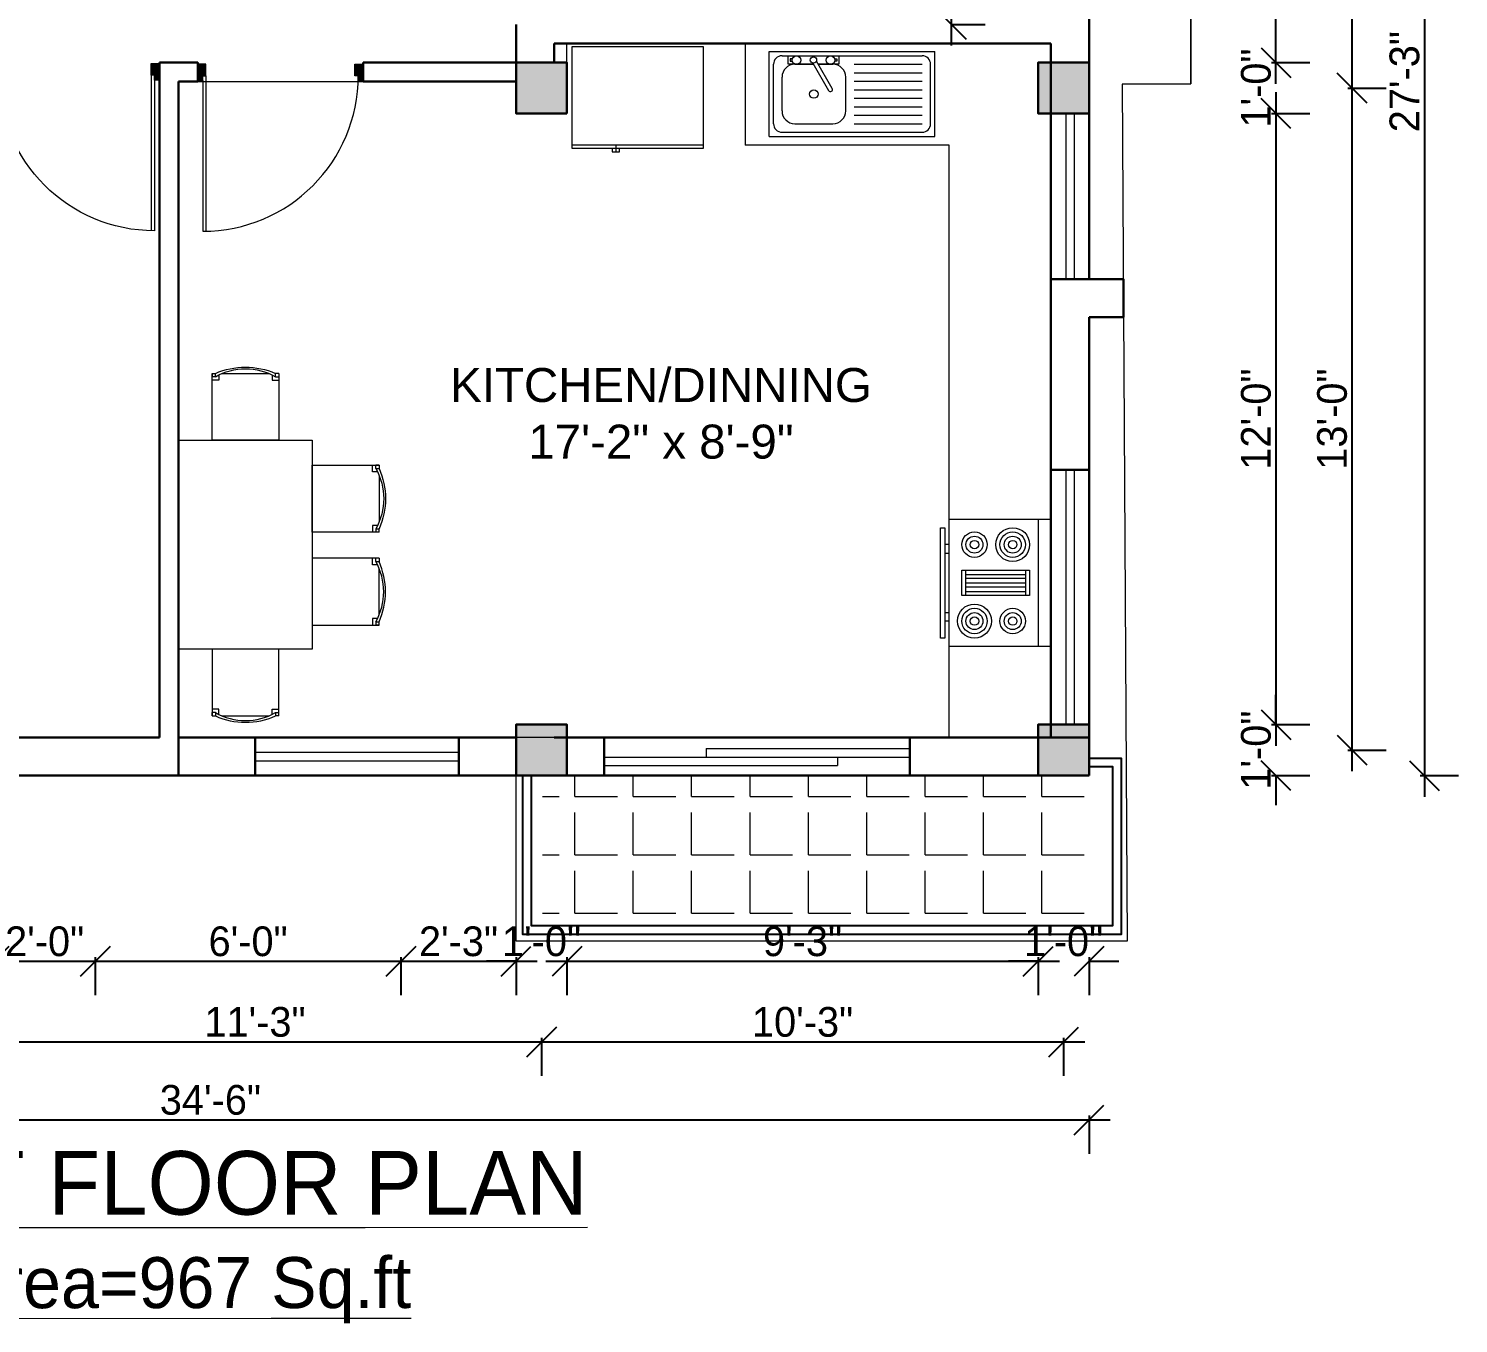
# Model space of a CAD drawing. Header units: inches. Extents: x 28835 to 36795, y -18828 to -9750.
# Drawn here: x 30847.5 to 31184.4, y -13597 to -13291.9 of the extents above; entities that cross this region are included whole.
import ezdxf

# ---------------------------------------------------------------- set-up
doc = ezdxf.new("R2010")
doc.units = ezdxf.units.IN
doc.header["$LTSCALE"] = 12
doc.header["$MEASUREMENT"] = 0
doc.layers.add('06. Text', color=114, linetype='Continuous')
for name, color, linetype, lineweight in [('colum', 250, 'Continuous', 30), ('dim', 85, 'Continuous', 9), ('dimention', 5, 'Continuous', 9), ('dimentions', 5, 'Continuous', 9), ('Elevation', 114, 'Continuous', 20), ('F-FURNITURE', 32, 'Continuous', 13), ('FURNITURE', 43, 'Continuous', 15), ('Furnitures', 32, 'Continuous', 9), ('Ha2', 31, 'Continuous', 0), ('HATCH', 11, 'Continuous', 9), ('N_DOOR', 32, 'Continuous', 13), ('railing', 210, 'Continuous', 25), ('Text', 7, 'Continuous', 5), ('Wall', 1, 'Continuous', 30), ('WIN', 140, 'Continuous', 15), ('window', 6, 'Continuous', 9)]:
    doc.layers.add(name, color=color, linetype=linetype, lineweight=lineweight)
doc.styles.add('Bijay', font='', dxfattribs={"height": 8})
doc.styles.add('Times', font='GOTHIC.TTF')
doc.styles.get('Bijay').set_extended_font_data('Serifa BT')
doc.dimstyles.new('D75', dxfattribs={"dimtxt": 7, "dimasz": 7, "dimexe": 8, "dimexo": 24, "dimgap": 1, "dimtad": 1, "dimdec": 1, "dimzin": 3, "dimdsep": 46, "dimlunit": 4, "dimtxsty": 'Times', "dimblk": 'OBLIQUE', "dimcen": 0, "dimdle": 5, "dimaunit": 1, "dimadec": 3, "dimazin": 0, "dimtfac": 1, "dimtdec": 1, "dimtix": 1, "dimtofl": 0, "dimtmove": 1, "dimatfit": 0, "dimldrblk": 'OBLIQUE', "dimfxl": 1, "dimfxlon": 1, "dimtolj": 1, "dimtzin": 0, "dimarcsym": 0})

# ---------------------------------------------------------------- blocks, each defined once
blk = doc.blocks.new('D1000')
at = {"linetype": 'Continuous'}
for points in [[(30, 50), (30, 20), (50, 20), (50, -50), (0, -50), (0, 50)], [(970, 50), (970, 20), (950, 20), (950, -50), (1000, -50), (1000, 50)]]:
    blk.add_hatch(color=256, dxfattribs=at).paths.add_polyline_path(points)
at = {"color": 0, "linetype": 'Continuous'}
for p, q in [((950, 20), (950, 959.8)), ((970, 50), (970, 960))]:
    blk.add_line(p, q, dxfattribs=at)
at = {"linetype": 'Continuous'}
for points in [[(30, 50), (30, 20), (50, 20), (50, -50), (0, -50), (0, 50)], [(970, 50), (970, 20), (950, 20), (950, -50), (1000, -50), (1000, 50)]]:
    blk.add_lwpolyline(points, close=True, dxfattribs=at)
blk.add_arc((970, 20), 940, 90, 180, dxfattribs=at)
blk = doc.blocks.new('Range-Oven - 30 in top')
for p, q in [((0, -3), (30, -3)), ((12, -6), (18, -6)), ((13, -20), (13, -6)), ((14, -6), (14, -20)), ((15, -20), (15, -6)), ((16, -6), (16, -20)), ((17, -20), (17, -6)), ((18, -20), (12, -20)), ((6, -24), (6, -25)), ((8, -25), (8, -24)), ((22, -25), (22, -24)), ((24, -24), (24, -25))]:
    blk.add_line(p, q)
for points in [[(0, -24), (0, 0), (30, 0), (30, -24)], [(12, -21), (12, -5), (18, -5), (18, -21)], [(2, -26), (2, -25), (28, -25), (28, -26)]]:
    blk.add_lwpolyline(points, close=True)
for centre, radius in [((6, -9), 4), ((6, -9), 3), ((24, -9), 3), ((6, -9), 2), ((6, -9), 1), ((24, -9), 2), ((24, -9), 1), ((6, -18), 3), ((6, -18), 2), ((24, -18), 4), ((24, -18), 3), ((24, -18), 2), ((6, -18), 1), ((24, -18), 1)]:
    blk.add_circle(centre, radius)
blk = doc.blocks.new('SYMBOL_Chair_1_2D')
at = {"extrusion": (-1, 1.22461e-16, -3.67382e-16)}
for p, q in [((-15.75, 7.87), (-15.75, 7.09)), ((-15.75, -7.87), (-15.75, -7.09))]:
    blk.add_line(p, q, dxfattribs=at)
at = {"extrusion": (-2.44921e-16, 1, 0)}
blk.add_line((-15.75, 7.87), (-14.96, 7.87), dxfattribs=at)
for p, q in [((-15.75, 7.87), (-15.75, 7.09)), ((-15.75, 7.87), (-14.96, 7.87)), ((0, 7.87), (-15.75, 7.87)), ((-14.96, 7.09), (-15.75, 7.09)), ((-14.96, 7.09), (-14.96, 7.87)), ((0, -7.87), (0, 7.87)), ((-15.75, 5.47), (-15.75, -5.47)), ((-15.38, 6.3), (-14.17, 6.3)), ((-15.38, -6.3), (-14.17, -6.3)), ((-14.96, -7.09), (-15.75, -7.09)), ((-15.75, -7.87), (-15.75, -7.09)), ((-15.75, -7.87), (-14.96, -7.87)), ((-15.75, -7.87), (0, -7.87)), ((-14.96, -7.09), (-14.96, -7.87))]:
    blk.add_line(p, q)
at = {"extrusion": (4.28077e-17, -0.998752, 0.049938)}
blk.add_line((-14.96, 7.09), (-15.75, 7.09), dxfattribs=at)
blk.add_line((-14.96, 7.09), (-15.75, 7.09), dxfattribs=at)
at = {"extrusion": (0.998752, 2.44616e-16, 0.049938)}
blk.add_line((-14.96, 7.09), (-14.96, 7.87), dxfattribs=at)
at = {"extrusion": (0.998752, 1.22308e-16, 0.049938)}
blk.add_line((-14.17, 6.3), (-14.17, 7.87), dxfattribs=at)
at = {"extrusion": (0.998752, -1.22308e-16, 0.049938)}
for p, q in [((-14.17, -6.3), (-14.17, -7.87)), ((-14.96, -7.09), (-14.96, -7.87))]:
    blk.add_line(p, q, dxfattribs=at)
at = {"extrusion": (-7.95001e-17, 0.998752, 0.049938)}
blk.add_line((-14.96, -7.09), (-15.75, -7.09), dxfattribs=at)
at = {"extrusion": (-1.83691e-16, -1, 0)}
blk.add_line((-15.75, -7.87), (-14.96, -7.87), dxfattribs=at)
for centre, radius, start, end in [((0.51, 0), 17.74, 156.4498, 203.5502), ((-2.47, 0), 14.36, 150.4204, 209.575)]:
    blk.add_arc(centre, radius, start, end)
blk = doc.blocks.new('SYMBOL_Table_3_2D')
blk.add_lwpolyline([(-24.61, 15.75), (24.61, 15.75), (24.61, -15.75), (-24.61, -15.75), (-24.61, 15.75)])
blk = doc.blocks.new('Refrigerator-2 door - 36 in top')
for p, q in [((0, -26.999999), (36, -26.999999)), ((12, -26.999999), (12, -28.999999)), ((11, -27.999999), (11, -28.999999)), ((11, -28.999999), (13, -28.999999)), ((13, -28.999999), (13, -27.999999))]:
    blk.add_line(p, q)
blk.add_lwpolyline([(0, -27.999999), (0, 0), (36, 0), (36, -27.999999)], close=True)
blk = doc.blocks.new('_Oblique')
at = {"color": 0, "linetype": 'ByBlock', "lineweight": -2}
blk.add_line((-0.5, -0.5), (0.5, 0.5), dxfattribs=at)
blk = doc.blocks.new('*D708')
at = {"layer": 'Defpoints', "color": 0, "ltscale": 25, "transparency": 16777216}
for p in [(31046.36, -13241.91), (31046.36, -13290.91), (31064.9, -13290.91)]:
    blk.add_point(p, dxfattribs=at)
at = {"layer": 'dimentions', "color": 0, "lineweight": -2, "ltscale": 25, "transparency": 16777216}
for p, q in [((31064.9, -13236.91), (31064.9, -13295.91)), ((31064.9, -13241.91), (31072.9, -13241.91)), ((31064.9, -13290.91), (31072.9, -13290.91))]:
    blk.add_line(p, q, dxfattribs=at)
at = {"layer": 'dimentions', "color": 0, "lineweight": -2, "ltscale": 25, "transparency": 16777216, "xscale": 7, "yscale": 7, "zscale": 7}
for p, rotation in [((31064.9, -13241.91), 90), ((31064.9, -13290.91), 270)]:
    blk.add_blockref('_Oblique', p, dxfattribs=dict(at, rotation=rotation))
at = {"layer": 'dimentions', "color": 0, "ltscale": 25, "transparency": 16777216, "insert": (31060.32, -13266.41), "char_height": 7, "attachment_point": 5, "rotation": 90, "style": 'Times'}
blk.add_mtext('\\A1;4\'-1"', dxfattribs=at)
blk = doc.blocks.new('*D835')
at = {"layer": 'Defpoints', "color": 0, "ltscale": 12, "transparency": 16777216}
for p in [(31116.17, -13299.91), (31116.17, -13311.91), (31141.37, -13311.91)]:
    blk.add_point(p, dxfattribs=at)
at = {"layer": 'dimention', "color": 0, "lineweight": -2, "ltscale": 12, "transparency": 16777216}
for p, q in [((31141.37, -13299.91), (31141.37, -13292.91)), ((31140.37, -13299.91), (31149.37, -13299.91)), ((31140.37, -13311.91), (31149.37, -13311.91)), ((31141.37, -13311.91), (31141.37, -13318.91))]:
    blk.add_line(p, q, dxfattribs=at)
at = {"layer": 'dimention', "color": 0, "lineweight": -2, "ltscale": 12, "transparency": 16777216, "xscale": 7, "yscale": 7, "zscale": 7}
for p, rotation in [((31141.37, -13299.91), 270), ((31141.37, -13311.91), 90)]:
    blk.add_blockref('_Oblique', p, dxfattribs=dict(at, rotation=rotation))
at = {"layer": 'dimention', "color": 0, "ltscale": 12, "transparency": 16777216, "insert": (31136.69, -13305.91), "char_height": 7, "attachment_point": 5, "rotation": 90, "style": 'Times'}
blk.add_mtext('\\A1;1\'-0"', dxfattribs=at)
blk = doc.blocks.new('*D836')
at = {"layer": 'Defpoints', "color": 0, "ltscale": 12, "transparency": 16777216}
for p in [(31116.17, -13311.91), (31116.17, -13455.91), (31141.37, -13455.91)]:
    blk.add_point(p, dxfattribs=at)
at = {"layer": 'dimention', "color": 0, "lineweight": -2, "ltscale": 12, "transparency": 16777216}
for p, q in [((31141.37, -13306.91), (31141.37, -13460.91)), ((31140.37, -13311.91), (31149.37, -13311.91)), ((31140.37, -13455.91), (31149.37, -13455.91))]:
    blk.add_line(p, q, dxfattribs=at)
at = {"layer": 'dimention', "color": 0, "lineweight": -2, "ltscale": 12, "transparency": 16777216, "xscale": 7, "yscale": 7, "zscale": 7}
for p, rotation in [((31141.37, -13311.91), 90), ((31141.37, -13455.91), 270)]:
    blk.add_blockref('_Oblique', p, dxfattribs=dict(at, rotation=rotation))
at = {"layer": 'dimention', "color": 0, "ltscale": 12, "transparency": 16777216, "insert": (31136.69, -13383.91), "char_height": 7, "attachment_point": 5, "rotation": 90, "style": 'Times'}
blk.add_mtext('\\A1;12\'-0"', dxfattribs=at)
blk = doc.blocks.new('*D837')
at = {"layer": 'Defpoints', "color": 0, "ltscale": 12, "transparency": 16777216}
for p in [(31116.17, -13455.91), (31116.17, -13467.91), (31141.37, -13467.91)]:
    blk.add_point(p, dxfattribs=at)
at = {"layer": 'dimention', "color": 0, "lineweight": -2, "ltscale": 12, "transparency": 16777216}
for p, q in [((31141.37, -13455.91), (31141.37, -13448.91)), ((31140.37, -13455.91), (31149.37, -13455.91)), ((31140.37, -13467.91), (31149.37, -13467.91)), ((31141.37, -13467.91), (31141.37, -13474.91))]:
    blk.add_line(p, q, dxfattribs=at)
at = {"layer": 'dimention', "color": 0, "lineweight": -2, "ltscale": 12, "transparency": 16777216, "xscale": 7, "yscale": 7, "zscale": 7}
for p, rotation in [((31141.37, -13455.91), 270), ((31141.37, -13467.91), 90)]:
    blk.add_blockref('_Oblique', p, dxfattribs=dict(at, rotation=rotation))
at = {"layer": 'dimention', "color": 0, "ltscale": 12, "transparency": 16777216, "insert": (31136.69, -13461.91), "char_height": 7, "attachment_point": 5, "rotation": 90, "style": 'Times'}
blk.add_mtext('\\A1;1\'-0"', dxfattribs=at)
blk = doc.blocks.new('*D838')
at = {"layer": 'Defpoints', "color": 0, "ltscale": 12, "transparency": 16777216}
for p in [(31109.68, -13305.91), (31159.31, -13305.91), (31109.68, -13461.91)]:
    blk.add_point(p, dxfattribs=at)
at = {"layer": 'dimention', "color": 0, "lineweight": -2, "ltscale": 12, "transparency": 16777216}
for p, q in [((31159.31, -13466.91), (31159.31, -13300.91)), ((31158.31, -13305.91), (31167.31, -13305.91)), ((31158.31, -13461.91), (31167.31, -13461.91))]:
    blk.add_line(p, q, dxfattribs=at)
at = {"layer": 'dimention', "color": 0, "lineweight": -2, "ltscale": 12, "transparency": 16777216, "xscale": 7, "yscale": 7, "zscale": 7}
for p, rotation in [((31159.31, -13305.91), 90), ((31159.31, -13461.91), 270)]:
    blk.add_blockref('_Oblique', p, dxfattribs=dict(at, rotation=rotation))
at = {"layer": 'dimention', "color": 0, "ltscale": 12, "transparency": 16777216, "insert": (31154.63, -13383.91), "char_height": 7, "attachment_point": 5, "rotation": 90, "style": 'Times'}
blk.add_mtext('\\A1;13\'-0"', dxfattribs=at)
blk = doc.blocks.new('*D839')
at = {"layer": 'Defpoints', "color": 0, "ltscale": 12, "transparency": 16777216}
for p in [(31109.68, -13146.91), (31159.31, -13146.91), (31109.68, -13305.91)]:
    blk.add_point(p, dxfattribs=at)
at = {"layer": 'dimention', "color": 0, "lineweight": -2, "ltscale": 12, "transparency": 16777216}
for p, q in [((31159.31, -13310.91), (31159.31, -13141.91)), ((31158.31, -13146.91), (31167.31, -13146.91)), ((31158.31, -13305.91), (31167.31, -13305.91))]:
    blk.add_line(p, q, dxfattribs=at)
at = {"layer": 'dimention', "color": 0, "lineweight": -2, "ltscale": 12, "transparency": 16777216, "xscale": 7, "yscale": 7, "zscale": 7}
for p, rotation in [((31159.31, -13146.91), 90), ((31159.31, -13305.91), 270)]:
    blk.add_blockref('_Oblique', p, dxfattribs=dict(at, rotation=rotation))
at = {"layer": 'dimention', "color": 0, "ltscale": 12, "transparency": 16777216, "insert": (31154.63, -13226.41), "char_height": 7, "attachment_point": 5, "rotation": 90, "style": 'Times'}
blk.add_mtext('\\A1;13\'-3"', dxfattribs=at)
blk = doc.blocks.new('*D840')
at = {"layer": 'Defpoints', "color": 0, "ltscale": 12, "transparency": 16777216}
for p in [(31109.68, -13140.91), (31109.68, -13467.91), (31176.37, -13467.91)]:
    blk.add_point(p, dxfattribs=at)
at = {"layer": 'dimention', "color": 0, "lineweight": -2, "ltscale": 12, "transparency": 16777216}
for p, q in [((31176.37, -13135.91), (31176.37, -13472.91)), ((31175.37, -13140.91), (31184.37, -13140.91)), ((31175.37, -13467.91), (31184.37, -13467.91))]:
    blk.add_line(p, q, dxfattribs=at)
at = {"layer": 'dimention', "color": 0, "lineweight": -2, "ltscale": 12, "transparency": 16777216, "xscale": 7, "yscale": 7, "zscale": 7}
for p, rotation in [((31176.37, -13140.91), 90), ((31176.37, -13467.91), 270)]:
    blk.add_blockref('_Oblique', p, dxfattribs=dict(at, rotation=rotation))
at = {"layer": 'dimention', "color": 0, "ltscale": 12, "transparency": 16777216, "insert": (31171.69, -13304.41), "char_height": 7, "attachment_point": 5, "rotation": 90, "style": 'Times'}
blk.add_mtext('\\A1;27\'-3"', dxfattribs=at)
blk = doc.blocks.new('*D856')
at = {"layer": 'Defpoints', "color": 0, "ltscale": 12, "transparency": 16777216}
for p in [(30839.36, -13477.51), (30863.24, -13477.51), (30863.24, -13511.67)]:
    blk.add_point(p, dxfattribs=at)
at = {"layer": 'dimention', "color": 0, "lineweight": -2, "ltscale": 12, "transparency": 16777216}
for p, q in [((30839.36, -13510.67), (30839.36, -13519.67)), ((30863.24, -13510.67), (30863.24, -13519.67)), ((30834.36, -13511.67), (30868.24, -13511.67))]:
    blk.add_line(p, q, dxfattribs=at)
at = {"layer": 'dimention', "color": 0, "lineweight": -2, "ltscale": 12, "transparency": 16777216, "xscale": 7, "yscale": 7, "zscale": 7, "rotation": 180}
blk.add_blockref('_Oblique', (30839.36, -13511.67), dxfattribs=at)
at = {"layer": 'dimention', "color": 0, "lineweight": -2, "ltscale": 12, "transparency": 16777216, "xscale": 7, "yscale": 7, "zscale": 7}
blk.add_blockref('_Oblique', (30863.24, -13511.67), dxfattribs=at)
at = {"layer": 'dimention', "color": 0, "ltscale": 12, "transparency": 16777216, "insert": (30851.3, -13507), "char_height": 7, "attachment_point": 5, "style": 'Times'}
blk.add_mtext('\\A1;2\'-0"', dxfattribs=at)
blk = doc.blocks.new('*D857')
at = {"layer": 'Defpoints', "color": 0, "ltscale": 12, "transparency": 16777216}
for p in [(30863.24, -13477.51), (30935.24, -13477.51), (30935.24, -13511.67)]:
    blk.add_point(p, dxfattribs=at)
at = {"layer": 'dimention', "color": 0, "lineweight": -2, "ltscale": 12, "transparency": 16777216}
for p, q in [((30863.24, -13510.67), (30863.24, -13519.67)), ((30935.24, -13510.67), (30935.24, -13519.67)), ((30858.24, -13511.67), (30940.24, -13511.67))]:
    blk.add_line(p, q, dxfattribs=at)
at = {"layer": 'dimention', "color": 0, "lineweight": -2, "ltscale": 12, "transparency": 16777216, "xscale": 7, "yscale": 7, "zscale": 7, "rotation": 180}
blk.add_blockref('_Oblique', (30863.24, -13511.67), dxfattribs=at)
at = {"layer": 'dimention', "color": 0, "lineweight": -2, "ltscale": 12, "transparency": 16777216, "xscale": 7, "yscale": 7, "zscale": 7}
blk.add_blockref('_Oblique', (30935.24, -13511.67), dxfattribs=at)
at = {"layer": 'dimention', "color": 0, "ltscale": 12, "transparency": 16777216, "insert": (30899.24, -13507), "char_height": 7, "attachment_point": 5, "style": 'Times'}
blk.add_mtext('\\A1;6\'-0"', dxfattribs=at)
blk = doc.blocks.new('*D858')
at = {"layer": 'Defpoints', "color": 0, "ltscale": 12, "transparency": 16777216}
for p in [(30962.36, -13467.91), (30935.24, -13477.51), (30962.36, -13511.67)]:
    blk.add_point(p, dxfattribs=at)
at = {"layer": 'dimention', "color": 0, "lineweight": -2, "ltscale": 12, "transparency": 16777216}
for p, q in [((30935.24, -13510.67), (30935.24, -13519.67)), ((30962.36, -13510.67), (30962.36, -13519.67)), ((30930.24, -13511.67), (30967.36, -13511.67))]:
    blk.add_line(p, q, dxfattribs=at)
at = {"layer": 'dimention', "color": 0, "lineweight": -2, "ltscale": 12, "transparency": 16777216, "xscale": 7, "yscale": 7, "zscale": 7, "rotation": 180}
blk.add_blockref('_Oblique', (30935.24, -13511.67), dxfattribs=at)
at = {"layer": 'dimention', "color": 0, "lineweight": -2, "ltscale": 12, "transparency": 16777216, "xscale": 7, "yscale": 7, "zscale": 7}
blk.add_blockref('_Oblique', (30962.36, -13511.67), dxfattribs=at)
at = {"layer": 'dimention', "color": 0, "ltscale": 12, "transparency": 16777216, "insert": (30948.8, -13507), "char_height": 7, "attachment_point": 5, "style": 'Times'}
blk.add_mtext('\\A1;2\'-3"', dxfattribs=at)
blk = doc.blocks.new('*D859')
at = {"layer": 'Defpoints', "color": 0, "ltscale": 12, "transparency": 16777216}
for p in [(30962.36, -13467.91), (30974.36, -13477.51), (30974.36, -13511.67)]:
    blk.add_point(p, dxfattribs=at)
at = {"layer": 'dimention', "color": 0, "lineweight": -2, "ltscale": 12, "transparency": 16777216}
for p, q in [((30962.36, -13510.67), (30962.36, -13519.67)), ((30974.36, -13510.67), (30974.36, -13519.67)), ((30962.36, -13511.67), (30955.36, -13511.67)), ((30974.36, -13511.67), (30981.36, -13511.67))]:
    blk.add_line(p, q, dxfattribs=at)
at = {"layer": 'dimention', "color": 0, "lineweight": -2, "ltscale": 12, "transparency": 16777216, "xscale": 7, "yscale": 7, "zscale": 7}
blk.add_blockref('_Oblique', (30962.36, -13511.67), dxfattribs=at)
at = {"layer": 'dimention', "color": 0, "lineweight": -2, "ltscale": 12, "transparency": 16777216, "xscale": 7, "yscale": 7, "zscale": 7, "rotation": 180}
blk.add_blockref('_Oblique', (30974.36, -13511.67), dxfattribs=at)
at = {"layer": 'dimention', "color": 0, "ltscale": 12, "transparency": 16777216, "insert": (30968.36, -13507), "char_height": 7, "attachment_point": 5, "style": 'Times'}
blk.add_mtext('\\A1;1\'-0"', dxfattribs=at)
blk = doc.blocks.new('*D860')
at = {"layer": 'Defpoints', "color": 0, "ltscale": 12, "transparency": 16777216}
for p in [(30974.36, -13477.51), (31085.36, -13477.51), (31085.36, -13511.67)]:
    blk.add_point(p, dxfattribs=at)
at = {"layer": 'dimention', "color": 0, "lineweight": -2, "ltscale": 12, "transparency": 16777216}
for p, q in [((30974.36, -13510.67), (30974.36, -13519.67)), ((31085.36, -13510.67), (31085.36, -13519.67)), ((30969.36, -13511.67), (31090.36, -13511.67))]:
    blk.add_line(p, q, dxfattribs=at)
at = {"layer": 'dimention', "color": 0, "lineweight": -2, "ltscale": 12, "transparency": 16777216, "xscale": 7, "yscale": 7, "zscale": 7, "rotation": 180}
blk.add_blockref('_Oblique', (30974.36, -13511.67), dxfattribs=at)
at = {"layer": 'dimention', "color": 0, "lineweight": -2, "ltscale": 12, "transparency": 16777216, "xscale": 7, "yscale": 7, "zscale": 7}
blk.add_blockref('_Oblique', (31085.36, -13511.67), dxfattribs=at)
at = {"layer": 'dimention', "color": 0, "ltscale": 12, "transparency": 16777216, "insert": (31029.86, -13507), "char_height": 7, "attachment_point": 5, "style": 'Times'}
blk.add_mtext('\\A1;9\'-3"', dxfattribs=at)
blk = doc.blocks.new('*D861')
at = {"layer": 'Defpoints', "color": 0, "ltscale": 12, "transparency": 16777216}
for p in [(31085.36, -13477.51), (31097.36, -13477.51), (31097.36, -13511.67)]:
    blk.add_point(p, dxfattribs=at)
at = {"layer": 'dimention', "color": 0, "lineweight": -2, "ltscale": 12, "transparency": 16777216}
for p, q in [((31085.36, -13510.67), (31085.36, -13519.67)), ((31097.36, -13510.67), (31097.36, -13519.67)), ((31085.36, -13511.67), (31078.36, -13511.67)), ((31097.36, -13511.67), (31104.36, -13511.67))]:
    blk.add_line(p, q, dxfattribs=at)
at = {"layer": 'dimention', "color": 0, "lineweight": -2, "ltscale": 12, "transparency": 16777216, "xscale": 7, "yscale": 7, "zscale": 7}
blk.add_blockref('_Oblique', (31085.36, -13511.67), dxfattribs=at)
at = {"layer": 'dimention', "color": 0, "lineweight": -2, "ltscale": 12, "transparency": 16777216, "xscale": 7, "yscale": 7, "zscale": 7, "rotation": 180}
blk.add_blockref('_Oblique', (31097.36, -13511.67), dxfattribs=at)
at = {"layer": 'dimention', "color": 0, "ltscale": 12, "transparency": 16777216, "insert": (31091.36, -13507), "char_height": 7, "attachment_point": 5, "style": 'Times'}
blk.add_mtext('\\A1;1\'-0"', dxfattribs=at)
blk = doc.blocks.new('*D816')
at = {"layer": 'Defpoints', "color": 0, "ltscale": 12, "transparency": 16777216}
for p in [(30833.36, -13467.91), (30968.36, -13467.91), (30968.36, -13530.67)]:
    blk.add_point(p, dxfattribs=at)
at = {"layer": 'dimention', "color": 0, "lineweight": -2, "ltscale": 12, "transparency": 16777216}
for p, q in [((30828.36, -13530.67), (30973.36, -13530.67)), ((30833.36, -13529.67), (30833.36, -13538.67)), ((30968.36, -13529.67), (30968.36, -13538.67))]:
    blk.add_line(p, q, dxfattribs=at)
at = {"layer": 'dimention', "color": 0, "lineweight": -2, "ltscale": 12, "transparency": 16777216, "xscale": 7, "yscale": 7, "zscale": 7, "rotation": 180}
blk.add_blockref('_Oblique', (30833.36, -13530.67), dxfattribs=at)
at = {"layer": 'dimention', "color": 0, "lineweight": -2, "ltscale": 12, "transparency": 16777216, "xscale": 7, "yscale": 7, "zscale": 7}
blk.add_blockref('_Oblique', (30968.36, -13530.67), dxfattribs=at)
at = {"layer": 'dimention', "color": 0, "ltscale": 12, "transparency": 16777216, "insert": (30900.86, -13525.99), "char_height": 7, "attachment_point": 5, "style": 'Times'}
blk.add_mtext('\\A1;11\'-3"', dxfattribs=at)
blk = doc.blocks.new('*D817')
at = {"layer": 'Defpoints', "color": 0, "ltscale": 12, "transparency": 16777216}
for p in [(30968.36, -13467.91), (31091.36, -13467.91), (31091.36, -13530.67)]:
    blk.add_point(p, dxfattribs=at)
at = {"layer": 'dimention', "color": 0, "lineweight": -2, "ltscale": 12, "transparency": 16777216}
for p, q in [((30963.36, -13530.67), (31096.36, -13530.67)), ((30968.36, -13529.67), (30968.36, -13538.67)), ((31091.36, -13529.67), (31091.36, -13538.67))]:
    blk.add_line(p, q, dxfattribs=at)
at = {"layer": 'dimention', "color": 0, "lineweight": -2, "ltscale": 12, "transparency": 16777216, "xscale": 7, "yscale": 7, "zscale": 7, "rotation": 180}
blk.add_blockref('_Oblique', (30968.36, -13530.67), dxfattribs=at)
at = {"layer": 'dimention', "color": 0, "lineweight": -2, "ltscale": 12, "transparency": 16777216, "xscale": 7, "yscale": 7, "zscale": 7}
blk.add_blockref('_Oblique', (31091.36, -13530.67), dxfattribs=at)
at = {"layer": 'dimention', "color": 0, "ltscale": 12, "transparency": 16777216, "insert": (31029.86, -13525.99), "char_height": 7, "attachment_point": 5, "style": 'Times'}
blk.add_mtext('\\A1;10\'-3"', dxfattribs=at)
blk = doc.blocks.new('*D818')
at = {"layer": 'Defpoints', "color": 0, "ltscale": 12, "transparency": 16777216}
for p in [(30683.34, -13467.91), (31097.36, -13467.91), (31097.36, -13549.04)]:
    blk.add_point(p, dxfattribs=at)
at = {"layer": 'dimention', "color": 0, "lineweight": -2, "ltscale": 12, "transparency": 16777216}
for p, q in [((30678.34, -13549.04), (31102.36, -13549.04)), ((30683.34, -13548.04), (30683.34, -13557.04)), ((31097.36, -13548.04), (31097.36, -13557.04))]:
    blk.add_line(p, q, dxfattribs=at)
at = {"layer": 'dimention', "color": 0, "lineweight": -2, "ltscale": 12, "transparency": 16777216, "xscale": 7, "yscale": 7, "zscale": 7, "rotation": 180}
blk.add_blockref('_Oblique', (30683.34, -13549.04), dxfattribs=at)
at = {"layer": 'dimention', "color": 0, "lineweight": -2, "ltscale": 12, "transparency": 16777216, "xscale": 7, "yscale": 7, "zscale": 7}
blk.add_blockref('_Oblique', (31097.36, -13549.04), dxfattribs=at)
at = {"layer": 'dimention', "color": 0, "ltscale": 12, "transparency": 16777216, "insert": (30890.35, -13544.36), "char_height": 7, "attachment_point": 5, "style": 'Times'}
blk.add_mtext('\\A1;34\'-6"', dxfattribs=at)
blk = doc.blocks.new('*D862')
at = {"layer": 'Defpoints', "color": 0, "ltscale": 12, "transparency": 16777216}
for p in [(31116.17, -13251.73), (31141.37, -13251.73), (31116.17, -13299.91)]:
    blk.add_point(p, dxfattribs=at)
at = {"layer": 'dimention', "color": 0, "lineweight": -2, "ltscale": 12, "transparency": 16777216}
for p, q in [((31141.37, -13304.91), (31141.37, -13246.73)), ((31140.37, -13251.73), (31149.37, -13251.73)), ((31140.37, -13299.91), (31149.37, -13299.91))]:
    blk.add_line(p, q, dxfattribs=at)
at = {"layer": 'dimention', "color": 0, "lineweight": -2, "ltscale": 12, "transparency": 16777216, "xscale": 7, "yscale": 7, "zscale": 7}
for p, rotation in [((31141.37, -13251.73), 90), ((31141.37, -13299.91), 270)]:
    blk.add_blockref('_Oblique', p, dxfattribs=dict(at, rotation=rotation))
at = {"layer": 'dimention', "color": 0, "ltscale": 12, "transparency": 16777216, "insert": (31136.69, -13275.82), "char_height": 7, "attachment_point": 5, "rotation": 90, "style": 'Times'}
blk.add_mtext('\\A1;4\'-0"', dxfattribs=at)
blk = doc.blocks.new('SINK')
at = {"layer": 'FURNITURE', "ltscale": 2}
for p, q in [((0, 19.5), (-20, 19.5)), ((-20, -19.5), (-20, 19.5)), ((-3, 18.5), (-17, 18.5)), ((0, -19.5), (0, 19.5)), ((-19, -16.5), (-19, 16.5)), ((-17, 0.5), (-17, 16.5)), ((-15, 0.5), (-15, 16.5)), ((-13, 0.5), (-13, 16.5)), ((-11, 0.5), (-11, 16.5)), ((-9, 0.5), (-9, 16.5)), ((-7, 0.5), (-7, 16.5)), ((-5, 0.5), (-5, 16.5)), ((-3, 0.5), (-3, 16.5)), ((-1, -16.5), (-1, 16.5)), ((-6, -1.5), (-14, -1.5)), ((-18.25, -3.59), (-17.75, -3.59)), ((-18.25, -4.15), (-18.25, -3.59)), ((-11.32, -4.65), (-17.76, -8.37)), ((-17.75, -3.59), (-17.75, -4.15)), ((-17.26, -9.24), (-10.82, -5.52)), ((-17, -7.93), (-17, -4.5)), ((-3, -13.5), (-3, -4.5)), ((-17, -13.5), (-17, -9.09)), ((-18.25, -14.03), (-18.25, -14.59)), ((-18.25, -14.59), (-17.75, -14.59)), ((-17.75, -14.59), (-17.75, -14.03)), ((-6, -16.5), (-14, -16.5)), ((0, -19.5), (-20, -19.5)), ((-3, -18.5), (-17, -18.5))]:
    blk.add_line(p, q, dxfattribs=at)
blk.add_lwpolyline([(-17, -9.09), (-17, -15.09), (-19, -15.09), (-19, -3.09), (-17, -3.09), (-17, -7.94)], dxfattribs=at)
for centre, radius in [((-18, -5.09), 1), ((-18, -9.09), 0.75), ((-10, -9), 1), ((-18, -13.09), 1)]:
    blk.add_circle(centre, radius, dxfattribs=at)
for centre, radius, start, end in [((-17, 16.5), 2, 90, 180), ((-3, 16.5), 2, 0, 90), ((-14, -4.5), 3, 90, 180), ((-6, -4.5), 3, 0, 90), ((-11.07, -5.09), 0.5, 300, 120), ((-17, -16.5), 2, 180, 270), ((-14, -13.5), 3, 180, 270), ((-6, -13.5), 3, 270, 0), ((-3, -16.5), 2, 270, 0)]:
    blk.add_arc(centre, radius, start, end, dxfattribs=at)

msp = doc.modelspace()

# ---------------------------------------------------------------- hatches: boundary and pattern name
at = {"layer": 'Ha2'}
for points in [[(30974.36, -13311.91), (30974.36, -13299.91), (30962.36, -13299.91), (30962.36, -13311.91)], [(31097.36, -13311.91), (31097.36, -13299.91), (31085.36, -13299.91), (31085.36, -13311.91)], [(30974.36, -13467.91), (30974.36, -13455.91), (30962.36, -13455.91), (30962.36, -13467.91)], [(31097.36, -13467.91), (31097.36, -13455.91), (31085.36, -13455.91), (31085.36, -13467.91)]]:
    msp.add_hatch(color=256, dxfattribs=at).paths.add_polyline_path(points)
at = {"layer": 'HATCH'}
h = msp.add_hatch(dxfattribs=at)
h.set_pattern_fill('ANGLE', color=256, scale=50, style=0)
h.set_pattern_definition([(0, (-1198.778, -6955.338), (0, 13.75), [10, -3.75]), (90, (-1198.778, -6955.338), (-13.75, 8e-16), [10, -3.75])])
h.paths.add_polyline_path([(31097.36, -13467.91), (31085.36, -13467.91), (30968.61, -13467.91), (30968.61, -13500.91), (31097.56, -13500.91)])

# ---------------------------------------------------------------- linework, layer by layer
at = {"layer": 'colum'}
for points in [[(30974.36, -13311.91), (30974.36, -13299.91), (30962.36, -13299.91), (30962.36, -13311.91)], [(31097.36, -13311.91), (31097.36, -13299.91), (31085.36, -13299.91), (31085.36, -13311.91)], [(30974.36, -13467.91), (30974.36, -13455.91), (30962.36, -13455.91), (30962.36, -13467.91)], [(31097.36, -13467.91), (31097.36, -13455.91), (31085.36, -13455.91), (31085.36, -13467.91)]]:
    msp.add_lwpolyline(points, close=True, dxfattribs=at)
at = {"layer": 'dim', "ltscale": 12}
msp.add_lwpolyline([(30882.86, -13458.91), (30882.86, -13304.41), (30882.86, -13304.41), (30962.36, -13304.41), (30962.36, -13311.91), (30974.36, -13311.91), (30974.36, -13295.41), (31088.36, -13295.41), (31088.36, -13455.91), (31085.36, -13455.91), (31085.36, -13458.91), (30882.86, -13458.91)], dxfattribs=at)
at = {"layer": 'Elevation', "flags": 128}
for points in [[(30713.36, -13122.91), (30956.36, -13122.91), (30956.36, -13131.91), (30956.36, -13131.91), (30956.36, -13131.91), (30974.36, -13131.91), (30974.36, -13140.91), (31085.36, -13140.91), (31085.36, -13131.91), (31109.36, -13131.91), (31109.36, -13165.47), (31121.36, -13165.47), (31121.36, -13304.91), (31105.16, -13305), (31106.36, -13506.91), (30962.36, -13506.91), (30962.36, -13467.91), (30839.36, -13467.91)], [(31105.25, -13304.91), (31121.36, -13304.91), (31121.36, -13165.47), (31109.36, -13165.47)]]:
    msp.add_lwpolyline(points, dxfattribs=at)
at = {"layer": 'F-FURNITURE'}
for p, q in [((31016.36, -13295.41), (31016.36, -13319.41)), ((31064.36, -13319.41), (31016.36, -13319.41)), ((31064.36, -13458.91), (31064.36, -13319.41))]:
    msp.add_line(p, q, dxfattribs=at)
at = {"layer": 'railing', "flags": 128}
for points in [[(30963.89, -13467.91), (30963.89, -13505.26), (31104.96, -13505.26), (31104.96, -13463.85), (31097.36, -13463.85)], [(30965.89, -13467.91), (30965.89, -13503.26), (31102.96, -13503.26), (31102.96, -13465.85), (31097.36, -13465.85)]]:
    msp.add_lwpolyline(points, dxfattribs=at)
at = {"layer": 'Wall'}
for p, q in [((31097.36, -13350.91), (31097.36, -13152.91)), ((30962.36, -13290.91), (30962.36, -13299.91)), ((30971.36, -13299.91), (30971.36, -13295.41)), ((30971.36, -13295.41), (31088.36, -13295.41)), ((31088.36, -13350.91), (31088.36, -13295.41)), ((30878.36, -13299.91), (30878.36, -13458.91)), ((30968.36, -13299.91), (30926.36, -13299.91)), ((30926.36, -13299.91), (30926.36, -13304.41)), ((30882.86, -13304.41), (30882.86, -13458.91)), ((30887.36, -13304.41), (30882.86, -13304.41)), ((30962.36, -13304.41), (30926.36, -13304.41)), ((31088.36, -13458.91), (31088.36, -13350.91)), ((31097.36, -13467.91), (31097.36, -13359.91)), ((31097.36, -13395.91), (31088.36, -13395.91)), ((30878.36, -13458.91), (30833.36, -13458.91)), ((30962.36, -13458.91), (30882.86, -13458.91)), ((30882.86, -13458.91), (30882.86, -13467.91)), ((30900.86, -13458.91), (30900.86, -13467.91)), ((30948.86, -13458.91), (30948.86, -13467.91)), ((31097.36, -13458.91), (30971.36, -13458.91)), ((30983.11, -13458.91), (30983.11, -13467.91)), ((31055.11, -13458.91), (31055.11, -13467.91)), ((30962.36, -13467.91), (30834.36, -13467.91)), ((31097.36, -13467.91), (30962.36, -13467.91))]:
    msp.add_line(p, q, dxfattribs=at)
at = {"layer": 'Wall', "ltscale": 12}
for p, q in [((31097.36, -13299.91), (31088.36, -13299.91)), ((30983.11, -13458.91), (30983.11, -13467.91)), ((31055.11, -13458.91), (31055.11, -13467.91))]:
    msp.add_line(p, q, dxfattribs=at)
at = {"layer": 'Wall'}
msp.add_lwpolyline([(30882.86, -13304.41), (30887.36, -13304.41), (30887.36, -13299.91), (30878.36, -13299.91)], dxfattribs=at)
at = {"layer": 'Wall', "ltscale": 12}
msp.add_lwpolyline([(31097.36, -13359.91), (31105.45, -13359.91), (31105.43, -13350.91), (31088.36, -13350.91)], dxfattribs=at)
at = {"layer": 'WIN', "ltscale": 12}
for p, q in [((31091.86, -13311.91), (31091.86, -13350.91)), ((31093.86, -13311.91), (31093.86, -13350.91)), ((31091.86, -13395.91), (31091.86, -13455.91)), ((31093.86, -13395.91), (31093.86, -13455.91))]:
    msp.add_line(p, q, dxfattribs=at)
at = {"layer": 'WIN'}
for p, q in [((30983.11, -13463.56, 0), (31055.12, -13463.56, 0)), ((30983.11, -13463.56, 0), (31055.12, -13463.56, 0)), ((31007.11, -13461.56, 0), (31055.12, -13461.56, 0)), ((31007.11, -13461.56, 0), (31007.11, -13463.56, 0)), ((31038.11, -13463.56, 0), (31038.11, -13465.56, 0)), ((30983.11, -13465.56, 0), (31038.11, -13465.56, 0))]:
    msp.add_line(p, q, dxfattribs=at)
at = {"layer": 'window', "ltscale": 12}
for p, q in [((30900.86, -13462.41), (30948.86, -13462.41)), ((30900.86, -13464.41), (30948.86, -13464.41))]:
    msp.add_line(p, q, dxfattribs=at)

# ---------------------------------------------------------------- block references
at = {"layer": 'F-FURNITURE'}
for name, p, rotation in [('SINK', (31041.52, -13317.32), 270), ('SYMBOL_Table_3_2D', (30898.61, -13413.51), 270), ('SYMBOL_Chair_1_2D', (30914.36, -13424.59), 180), ('SYMBOL_Chair_1_2D', (30898.61, -13438.12), 90)]:
    msp.add_blockref(name, p, dxfattribs=dict(at, rotation=rotation))
at = {"layer": 'F-FURNITURE', "xscale": -1, "rotation": 90}
msp.add_blockref('SYMBOL_Chair_1_2D', (30898.61, -13388.9), dxfattribs=at)
at = {"layer": 'F-FURNITURE', "xscale": -1}
msp.add_blockref('SYMBOL_Chair_1_2D', (30914.36, -13402.66), dxfattribs=at)
at = {"layer": 'FURNITURE', "xscale": 0.8571428877185099, "yscale": 0.8571428877185099, "zscale": 0.8571428877185099}
msp.add_blockref('Refrigerator-2 door - 36 in top', (30975.58, -13296.12), dxfattribs=at)
at = {"layer": 'Furnitures', "rotation": 270}
msp.add_blockref('Range-Oven - 30 in top', (31088.36, -13407.5), dxfattribs=at)
at = {"layer": 'N_DOOR', "rotation": 180}
for p, xscale, yscale, zscale in [((30839.36, -13302.11), -0.03899999987334013, 0.03899999998975545, 0.03900000001885928), ((30926.36, -13302.22), 0.03899999987334013, 0.03899999987334013, 0.03899999987334013)]:
    msp.add_blockref('D1000', p, dxfattribs=dict(at, xscale=xscale, yscale=yscale, zscale=zscale))

# ---------------------------------------------------------------- texts
at = {"layer": '06. Text', "ltscale": 0.3, "insert": (30996.5, -13382.61), "char_height": 8, "width": 84.1644, "attachment_point": 5, "style": 'Bijay'}
msp.add_mtext('{\\fArial|b0|i0|c0|p34;KITCHEN/DINNING\\P17\'-2" x 8\'-9"}', dxfattribs=at)
at = {"layer": 'Text', "insert": (30883.92, -13576.69), "char_height": 15, "attachment_point": 5, "rotation": 0.0224}
msp.add_mtext('{\\fCentury Gothic|b0|i0|c0|p34;\\LFIRST FLOOR PLAN\\P\\H0.8x;Area=967 Sq.ft}', dxfattribs=at)

# ---------------------------------------------------------------- dimensions: what is measured, and where the dimension line sits
at = {"layer": 'dimention', "ltscale": 12}
for base, p1, p2, picture, middle in [((31176.37, -13467.91), (31109.68, -13140.91), (31109.68, -13467.91), '*D840', (31171.69, -13304.41)), ((31159.31, -13146.91), (31109.68, -13305.91), (31109.68, -13146.91), '*D839', (31154.63, -13226.41)), ((31141.37, -13251.73), (31116.17, -13299.91), (31116.17, -13251.73), '*D862', (31136.69, -13275.82)), ((31141.37, -13311.91), (31116.17, -13299.91), (31116.17, -13311.91), '*D835', (31136.69, -13305.91)), ((31159.31, -13305.91), (31109.68, -13461.91), (31109.68, -13305.91), '*D838', (31154.63, -13383.91)), ((31141.37, -13455.91), (31116.17, -13311.91), (31116.17, -13455.91), '*D836', (31136.69, -13383.91)), ((31141.37, -13467.91), (31116.17, -13455.91), (31116.17, -13467.91), '*D837', (31136.69, -13461.91))]:
    dim = msp.add_linear_dim(base=base, p1=p1, p2=p2, angle=90, dimstyle='D75', dxfattribs=at)
    dim.commit()
    dim.dimension.update_dxf_attribs({"geometry": picture, "text_midpoint": middle})
for base, p1, p2, picture, middle in [((31097.36, -13549.04), (30683.34, -13467.91), (31097.36, -13467.91), '*D818', (30890.35, -13544.36)), ((30968.36, -13530.67), (30833.36, -13467.91), (30968.36, -13467.91), '*D816', (30900.86, -13525.99)), ((30962.36, -13511.67), (30935.24, -13477.51), (30962.36, -13467.91), '*D858', (30948.8, -13507)), ((30974.36, -13511.67), (30962.36, -13467.91), (30974.36, -13477.51), '*D859', (30968.36, -13507)), ((31091.36, -13530.67), (30968.36, -13467.91), (31091.36, -13467.91), '*D817', (31029.86, -13525.99)), ((30863.24, -13511.67), (30839.36, -13477.51), (30863.24, -13477.51), '*D856', (30851.3, -13507)), ((30935.24, -13511.67), (30863.24, -13477.51), (30935.24, -13477.51), '*D857', (30899.24, -13507)), ((31085.36, -13511.67), (30974.36, -13477.51), (31085.36, -13477.51), '*D860', (31029.86, -13507)), ((31097.36, -13511.67), (31085.36, -13477.51), (31097.36, -13477.51), '*D861', (31091.36, -13507))]:
    dim = msp.add_linear_dim(base=base, p1=p1, p2=p2, dimstyle='D75', dxfattribs=at)
    dim.commit()
    dim.dimension.update_dxf_attribs({"geometry": picture, "text_midpoint": middle})
at = {"layer": 'dimentions', "ltscale": 25}
dim = msp.add_linear_dim(base=(31064.9, -13290.91), p1=(31046.36, -13241.91), p2=(31046.36, -13290.91), angle=90, dimstyle='D75', override={"dimfxl": 0.125, "dimarcsym": 1}, dxfattribs=at)
dim.commit()
dim.dimension.update_dxf_attribs({"geometry": '*D708', "text_midpoint": (31060.32, -13266.41)})

doc.saveas('drawing.dxf')
